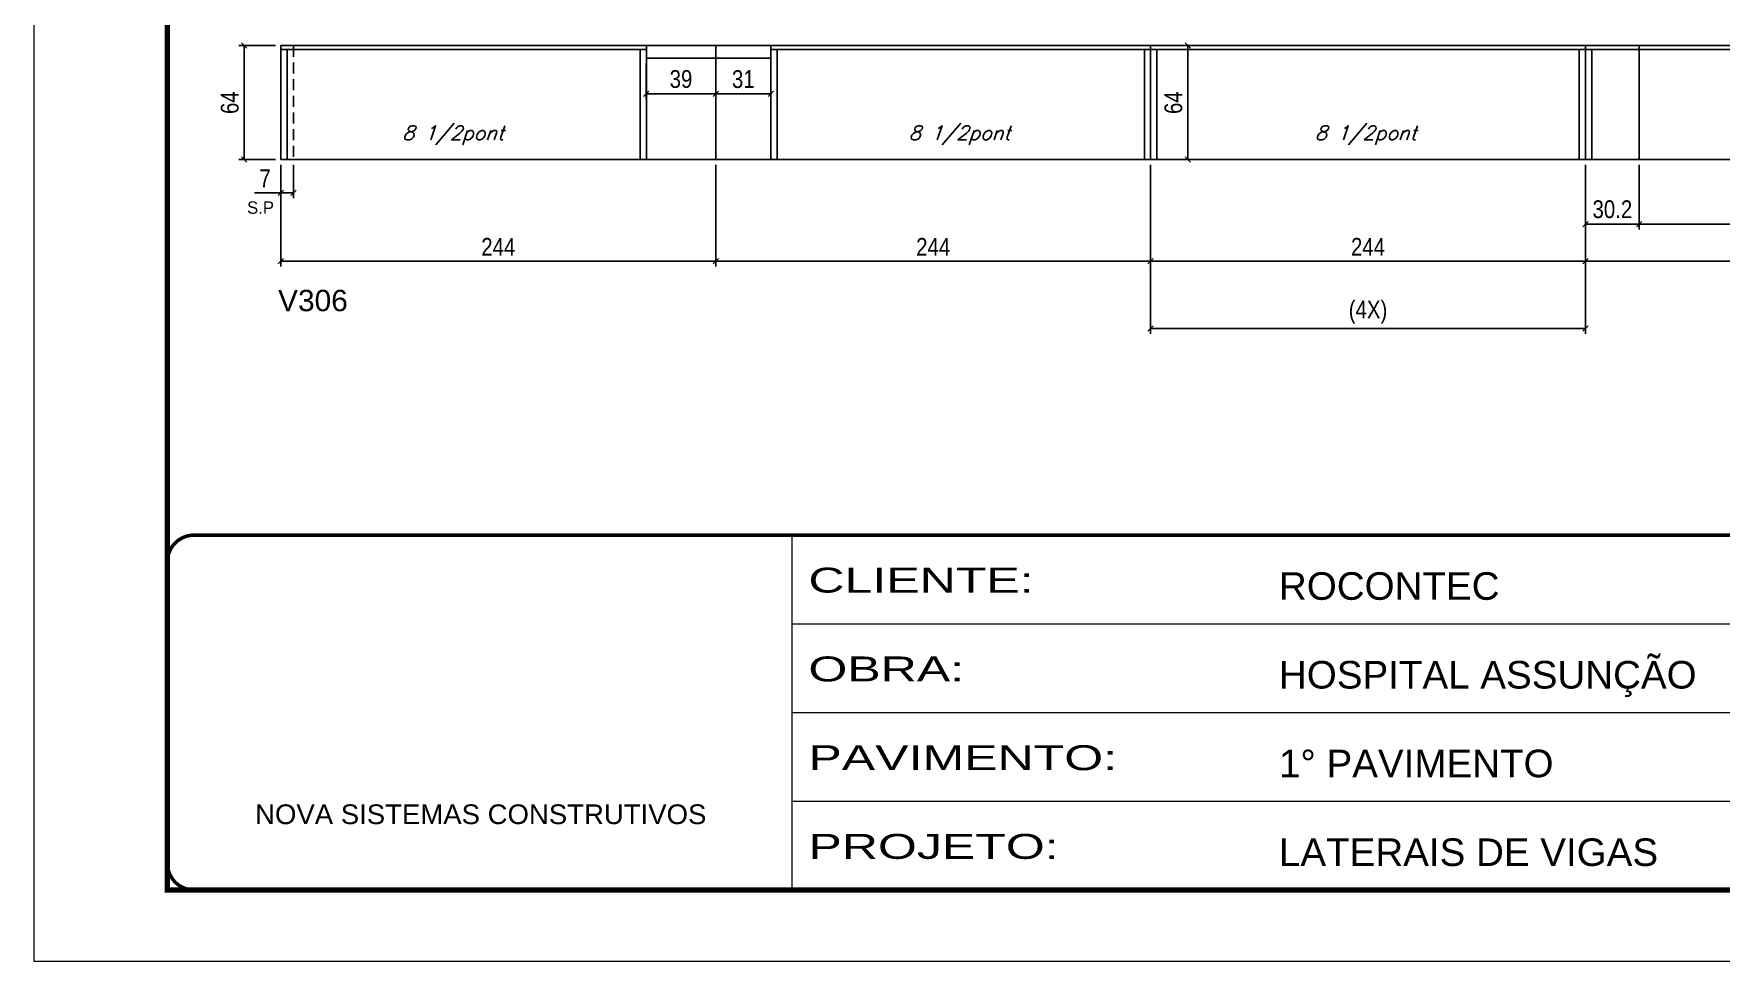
# Model space of a CAD drawing. Extents: x 137137 to 143418, y 10464 to 34486.
# Drawn here: x 141892 to 142839, y 19653 to 20174 of the extents above; entities that cross this region are included whole.
import ezdxf

# ---------------------------------------------------------------- set-up
doc = ezdxf.new("R2010")
doc.units = 0
for name, pattern in [('CONTINUO', [0]), ('DASHED', [0.75, 0.5, -0.25]), ('HIDDEN', [0.375, 0.25, -0.125])]:
    doc.linetypes.add(name, pattern=pattern)
for name, color, linetype in [('5', 5, 'Continuous'), ('COTA', 241, 'Continuous'), ('Painéis', 200, 'Continuous'), ('SARR_2.2x7', 40, 'Continuous'), ('SARR_3.5x7', 81, 'Continuous'), ('texto', 7, 'Continuous')]:
    doc.layers.add(name, color=color, linetype=linetype)
doc.layers.add('Folhas', color=255, linetype='Continuous', lineweight=9)
doc.layers.add('SARRAFO DE PRESSAO', color=251, linetype='DASHED', lineweight=9)
doc.styles.add('ARIAL', font='arial.ttf')
doc.styles.add('COTA TECNICA', font='techl___.ttf', dxfattribs={"height": 10})
doc.styles.add('Romans', font='romans.shx')
doc.styles.add('ROMAS860', font='ROMAS860.SHX')
doc.styles.get("Standard").update_dxf_attribs({"font": 'arial.ttf'})
doc.styles.add('Tecnologia', font='')
doc.styles.get('Tecnologia').set_extended_font_data('Forgotten Futurist')
doc.dimstyles.new('PAINEL', dxfattribs={"dimtxt": 10, "dimasz": 3, "dimexe": 3, "dimexo": 3, "dimgap": 3, "dimtad": 1, "dimdec": 1, "dimzin": 12, "dimdsep": 46, "dimtxsty": 'COTA TECNICA', "dimblk1": 'OBLIQUE', "dimblk2": 'OBLIQUE', "dimsah": 1, "dimcen": 0.9, "dimclrd": 4, "dimclre": 4, "dimclrt": 240, "dimadec": 1, "dimazin": 3, "dimtfac": 1, "dimtdec": 1, "dimtmove": 0, "dimatfit": 3, "dimfxl": 1, "dimtolj": 1, "dimtzin": 12, "dimarcsym": 0})

# ---------------------------------------------------------------- blocks, each defined once
blk = doc.blocks.new('9999999999')
at = {"color": 30, "linetype": 'CONTINUO'}
for p, q in [((98564.56, 34230.21), (98564.56, 34429.45)), ((98564.56, 34379.64), (99583.98, 34379.64)), ((98564.56, 34329.83), (99487.98, 34329.83)), ((98564.56, 34280.02), (99487.98, 34280.02))]:
    blk.add_line(p, q, dxfattribs=at)
at = {"color": 30, "linetype": 'CONTINUO', "const_width": 2}
blk.add_lwpolyline([(99583.98, 34230.21), (99583.98, 34414.45, 0.414214), (99568.98, 34429.45), (98228.98, 34429.45, 0.414214), (98213.98, 34414.45), (98213.98, 34245.21, 0.414214), (98228.98, 34230.21), (99583.98, 34230.21)], format="xyb", dxfattribs=at)
at = {"layer": 'Folhas'}
blk.add_lwpolyline([(98138.98, 34190.21), (99623.98, 34190.21), (99623.98, 35240.21), (98138.98, 35240.21)], close=True, dxfattribs=at)
at = {"layer": 'Folhas', "color": 30, "const_width": 3}
blk.add_lwpolyline([(98213.98, 34230.21), (99583.98, 34230.21), (99583.98, 35200.21), (98213.98, 35200.21)], close=True, dxfattribs=at)
at = {"color": 7, "linetype": 'Continuous', "ltscale": 5, "style": 'ARIAL'}
for s, height, p in [('ROCONTEC', 15.483, (98837.68, 34393.13)), ('HOSPITAL ASSUNÇÃO', 15.4829, (98837.68, 34343.32)), ('1° PAVIMENTO', 15.4829, (98837.68, 34293.51)), ('NOVA SISTEMAS CONSTRUTIVOS', 11.0592, (98263.19, 34267.21)), ('LATERAIS DE VIGAS', 15.4829, (98837.68, 34243.7))]:
    blk.add_text(s, height=height, dxfattribs=at).set_placement(p)
at = {"layer": 'Folhas', "color": 7, "style": 'Tecnologia', "width": 1.5}
for s, p in [('CLIENTE:', (98573.65, 34397.17)), ('OBRA:', (98573.65, 34347.31)), ('PAVIMENTO:', (98573.65, 34297.5)), ('PROJETO:', (98573.65, 34247.69))]:
    blk.add_text(s, height=14, dxfattribs=at).set_placement(p)
blk = doc.blocks.new('_Oblique')
at = {"color": 0, "linetype": 'ByBlock', "lineweight": -2}
blk.add_line((-0.5, -0.5), (0.5, 0.5), dxfattribs=at)
blk = doc.blocks.new('*D2018')
at = {"layer": 'COTA', "color": 4, "lineweight": -2, "ltscale": 25, "transparency": 16777216}
for p, q in [((142518.96, 20099.91), (142518.96, 20042.89)), ((142762.96, 20099.91), (142762.96, 20042.89)), ((142518.96, 20045.89), (142762.96, 20045.89))]:
    blk.add_line(p, q, dxfattribs=at)
at = {"layer": 'Defpoints', "color": 0, "ltscale": 25, "transparency": 16777216}
for p in [(142518.96, 20102.91), (142762.96, 20102.91), (142762.96, 20045.89)]:
    blk.add_point(p, dxfattribs=at)
at = {"layer": 'COTA', "color": 4, "lineweight": -2, "ltscale": 25, "transparency": 16777216, "xscale": 3, "yscale": 3, "zscale": 3, "rotation": 180}
blk.add_blockref('_Oblique', (142518.96, 20045.89), dxfattribs=at)
at = {"layer": 'COTA', "color": 4, "lineweight": -2, "ltscale": 25, "transparency": 16777216, "xscale": 3, "yscale": 3, "zscale": 3}
blk.add_blockref('_Oblique', (142762.96, 20045.89), dxfattribs=at)
at = {"layer": 'COTA', "color": 240, "ltscale": 25, "transparency": 16777216, "insert": (142640.96, 20053.96), "char_height": 10, "attachment_point": 5, "style": 'COTA TECNICA'}
blk.add_mtext('\\A1;244', dxfattribs=at)
blk = doc.blocks.new('*D2019')
at = {"layer": 'COTA', "color": 4, "lineweight": -2, "ltscale": 25, "transparency": 16777216}
for p, q in [((142518.96, 20099.91), (142518.96, 20005.04)), ((142762.96, 20099.91), (142762.96, 20005.04)), ((142518.96, 20008.04), (142762.96, 20008.04))]:
    blk.add_line(p, q, dxfattribs=at)
at = {"layer": 'Defpoints', "color": 0, "ltscale": 25, "transparency": 16777216}
for p in [(142518.96, 20102.91), (142762.96, 20102.91), (142762.96, 20008.04)]:
    blk.add_point(p, dxfattribs=at)
at = {"layer": 'COTA', "color": 4, "lineweight": -2, "ltscale": 25, "transparency": 16777216, "xscale": 3, "yscale": 3, "zscale": 3, "rotation": 180}
blk.add_blockref('_Oblique', (142518.96, 20008.04), dxfattribs=at)
at = {"layer": 'COTA', "color": 4, "lineweight": -2, "ltscale": 25, "transparency": 16777216, "xscale": 3, "yscale": 3, "zscale": 3}
blk.add_blockref('_Oblique', (142762.96, 20008.04), dxfattribs=at)
at = {"layer": 'COTA', "color": 240, "ltscale": 25, "transparency": 16777216, "insert": (142640.96, 20017.26), "char_height": 10, "attachment_point": 5, "style": 'COTA TECNICA'}
blk.add_mtext('\\A1;(4X)', dxfattribs=at)
blk = doc.blocks.new('*D2000')
at = {"layer": 'COTA', "color": 4, "linetype": 'ByBlock', "lineweight": -2, "transparency": 16777216}
for p, q in [((142037.96, 20099.91), (142037.96, 20081.33)), ((142030.96, 20084.33), (142016.23, 20084.33)), ((142030.96, 20085.91), (142030.96, 20081.33)), ((142037.96, 20084.33), (142030.96, 20084.33))]:
    blk.add_line(p, q, dxfattribs=at)
at = {"layer": 'Defpoints', "color": 0, "linetype": 'ByBlock', "transparency": 16777216}
for p in [(142037.96, 20102.91), (142030.96, 20088.91), (142030.96, 20084.33)]:
    blk.add_point(p, dxfattribs=at)
at = {"layer": 'COTA', "color": 4, "linetype": 'ByBlock', "lineweight": -2, "transparency": 16777216, "xscale": 3, "yscale": 3, "zscale": 3, "rotation": 180}
blk.add_blockref('_Oblique', (142030.96, 20084.33), dxfattribs=at)
at = {"layer": 'COTA', "color": 4, "linetype": 'ByBlock', "lineweight": -2, "transparency": 16777216, "xscale": 3, "yscale": 3, "zscale": 3}
blk.add_blockref('_Oblique', (142037.96, 20084.33), dxfattribs=at)
at = {"layer": 'COTA', "color": 240, "linetype": 'ByBlock', "transparency": 16777216, "insert": (142022.09, 20092.4), "char_height": 10, "attachment_point": 5, "style": 'COTA TECNICA'}
blk.add_mtext('\\A1;7', dxfattribs=at)
blk = doc.blocks.new('*D2020')
at = {"layer": 'COTA', "color": 4, "lineweight": -2, "ltscale": 25, "transparency": 16777216}
for p, q in [((142030.96, 20099.91), (142030.96, 20042.89)), ((142274.96, 20099.91), (142274.96, 20042.89)), ((142030.96, 20045.89), (142274.96, 20045.89))]:
    blk.add_line(p, q, dxfattribs=at)
at = {"layer": 'Defpoints', "color": 0, "ltscale": 25, "transparency": 16777216}
for p in [(142030.96, 20102.91), (142274.96, 20102.91), (142274.96, 20045.89)]:
    blk.add_point(p, dxfattribs=at)
at = {"layer": 'COTA', "color": 4, "lineweight": -2, "ltscale": 25, "transparency": 16777216, "xscale": 3, "yscale": 3, "zscale": 3, "rotation": 180}
blk.add_blockref('_Oblique', (142030.96, 20045.89), dxfattribs=at)
at = {"layer": 'COTA', "color": 4, "lineweight": -2, "ltscale": 25, "transparency": 16777216, "xscale": 3, "yscale": 3, "zscale": 3}
blk.add_blockref('_Oblique', (142274.96, 20045.89), dxfattribs=at)
at = {"layer": 'COTA', "color": 240, "ltscale": 25, "transparency": 16777216, "insert": (142152.96, 20053.96), "char_height": 10, "attachment_point": 5, "style": 'COTA TECNICA'}
blk.add_mtext('\\A1;244', dxfattribs=at)
blk = doc.blocks.new('*D2021')
at = {"layer": 'COTA', "color": 4, "lineweight": -2, "ltscale": 25, "transparency": 16777216}
for p, q in [((142274.96, 20099.91), (142274.96, 20042.89)), ((142518.96, 20099.91), (142518.96, 20042.89)), ((142274.96, 20045.89), (142518.96, 20045.89))]:
    blk.add_line(p, q, dxfattribs=at)
at = {"layer": 'Defpoints', "color": 0, "ltscale": 25, "transparency": 16777216}
for p in [(142274.96, 20102.91), (142518.96, 20102.91), (142518.96, 20045.89)]:
    blk.add_point(p, dxfattribs=at)
at = {"layer": 'COTA', "color": 4, "lineweight": -2, "ltscale": 25, "transparency": 16777216, "xscale": 3, "yscale": 3, "zscale": 3, "rotation": 180}
blk.add_blockref('_Oblique', (142274.96, 20045.89), dxfattribs=at)
at = {"layer": 'COTA', "color": 4, "lineweight": -2, "ltscale": 25, "transparency": 16777216, "xscale": 3, "yscale": 3, "zscale": 3}
blk.add_blockref('_Oblique', (142518.96, 20045.89), dxfattribs=at)
at = {"layer": 'COTA', "color": 240, "ltscale": 25, "transparency": 16777216, "insert": (142396.96, 20053.96), "char_height": 10, "attachment_point": 5, "style": 'COTA TECNICA'}
blk.add_mtext('\\A1;244', dxfattribs=at)
blk = doc.blocks.new('*D2022')
at = {"layer": 'COTA', "color": 4, "lineweight": -2, "ltscale": 25, "transparency": 16777216}
for p, q in [((142762.96, 20099.91), (142762.96, 20042.89)), ((143037.16, 20079.91), (143037.16, 20042.89)), ((142762.96, 20045.89), (143037.16, 20045.89))]:
    blk.add_line(p, q, dxfattribs=at)
at = {"layer": 'Defpoints', "color": 0, "ltscale": 25, "transparency": 16777216}
for p in [(142762.96, 20102.91), (143037.16, 20082.91), (143037.16, 20045.89)]:
    blk.add_point(p, dxfattribs=at)
at = {"layer": 'COTA', "color": 4, "lineweight": -2, "ltscale": 25, "transparency": 16777216, "xscale": 3, "yscale": 3, "zscale": 3, "rotation": 180}
blk.add_blockref('_Oblique', (142762.96, 20045.89), dxfattribs=at)
at = {"layer": 'COTA', "color": 4, "lineweight": -2, "ltscale": 25, "transparency": 16777216, "xscale": 3, "yscale": 3, "zscale": 3}
blk.add_blockref('_Oblique', (143037.16, 20045.89), dxfattribs=at)
at = {"layer": 'COTA', "color": 240, "ltscale": 25, "transparency": 16777216, "insert": (142900.06, 20053.96), "char_height": 10, "attachment_point": 5, "style": 'COTA TECNICA'}
blk.add_mtext('\\A1;274.2', dxfattribs=at)
blk = doc.blocks.new('*D2024')
at = {"layer": 'COTA', "color": 4, "lineweight": -2, "ltscale": 25, "transparency": 16777216}
for p, q in [((142793.16, 20099.91), (142793.16, 20063.78)), ((143037.16, 20079.91), (143037.16, 20063.78)), ((143037.16, 20066.78), (142793.16, 20066.78))]:
    blk.add_line(p, q, dxfattribs=at)
at = {"layer": 'Defpoints', "color": 0, "ltscale": 25, "transparency": 16777216}
for p in [(142793.16, 20102.91), (143037.16, 20082.91), (142793.16, 20066.78)]:
    blk.add_point(p, dxfattribs=at)
at = {"layer": 'COTA', "color": 4, "lineweight": -2, "ltscale": 25, "transparency": 16777216, "xscale": 3, "yscale": 3, "zscale": 3, "rotation": 180}
blk.add_blockref('_Oblique', (142793.16, 20066.78), dxfattribs=at)
at = {"layer": 'COTA', "color": 4, "lineweight": -2, "ltscale": 25, "transparency": 16777216, "xscale": 3, "yscale": 3, "zscale": 3}
blk.add_blockref('_Oblique', (143037.16, 20066.78), dxfattribs=at)
at = {"layer": 'COTA', "color": 240, "ltscale": 25, "transparency": 16777216, "insert": (142915.16, 20074.85), "char_height": 10, "attachment_point": 5, "style": 'COTA TECNICA'}
blk.add_mtext('\\A1;244', dxfattribs=at)
blk = doc.blocks.new('*D2025')
at = {"layer": 'COTA', "color": 4, "lineweight": -2, "ltscale": 25, "transparency": 16777216}
for p, q in [((142762.96, 20099.91), (142762.96, 20063.78)), ((142793.16, 20099.91), (142793.16, 20063.78)), ((142793.16, 20066.78), (142762.96, 20066.78))]:
    blk.add_line(p, q, dxfattribs=at)
at = {"layer": 'Defpoints', "color": 0, "ltscale": 25, "transparency": 16777216}
for p in [(142762.96, 20102.91), (142793.16, 20102.91), (142762.96, 20066.78)]:
    blk.add_point(p, dxfattribs=at)
at = {"layer": 'COTA', "color": 4, "lineweight": -2, "ltscale": 25, "transparency": 16777216, "xscale": 3, "yscale": 3, "zscale": 3, "rotation": 180}
blk.add_blockref('_Oblique', (142762.96, 20066.78), dxfattribs=at)
at = {"layer": 'COTA', "color": 4, "lineweight": -2, "ltscale": 25, "transparency": 16777216, "xscale": 3, "yscale": 3, "zscale": 3}
blk.add_blockref('_Oblique', (142793.16, 20066.78), dxfattribs=at)
at = {"layer": 'COTA', "color": 240, "ltscale": 25, "transparency": 16777216, "insert": (142778.06, 20075), "char_height": 10, "attachment_point": 5, "style": 'COTA TECNICA'}
blk.add_mtext('\\A1;30.2', dxfattribs=at)
blk = doc.blocks.new('*D2028')
at = {"layer": 'COTA', "color": 4, "lineweight": -2, "ltscale": 25, "transparency": 16777216}
for p, q in [((142235.98, 20156.91), (142235.98, 20136.86)), ((142274.96, 20156.91), (142274.96, 20136.86)), ((142274.96, 20139.86), (142235.98, 20139.86))]:
    blk.add_line(p, q, dxfattribs=at)
at = {"layer": 'Defpoints', "color": 0, "ltscale": 25, "transparency": 16777216}
for p in [(142235.98, 20159.91), (142274.96, 20159.91), (142235.98, 20139.86)]:
    blk.add_point(p, dxfattribs=at)
at = {"layer": 'COTA', "color": 4, "lineweight": -2, "ltscale": 25, "transparency": 16777216, "xscale": 3, "yscale": 3, "zscale": 3, "rotation": 180}
blk.add_blockref('_Oblique', (142235.98, 20139.86), dxfattribs=at)
at = {"layer": 'COTA', "color": 4, "lineweight": -2, "ltscale": 25, "transparency": 16777216, "xscale": 3, "yscale": 3, "zscale": 3}
blk.add_blockref('_Oblique', (142274.96, 20139.86), dxfattribs=at)
at = {"layer": 'COTA', "color": 240, "ltscale": 25, "transparency": 16777216, "insert": (142255.47, 20148.11), "char_height": 10, "attachment_point": 5, "style": 'COTA TECNICA'}
blk.add_mtext('\\A1;39', dxfattribs=at)
blk = doc.blocks.new('*D2029')
at = {"layer": 'COTA', "color": 4, "lineweight": -2, "ltscale": 25, "transparency": 16777216}
for p, q in [((142274.96, 20156.91), (142274.96, 20136.86)), ((142305.93, 20156.91), (142305.93, 20136.86)), ((142305.93, 20139.86), (142274.96, 20139.86))]:
    blk.add_line(p, q, dxfattribs=at)
at = {"layer": 'Defpoints', "color": 0, "ltscale": 25, "transparency": 16777216}
for p in [(142274.96, 20159.91), (142305.93, 20159.91), (142274.96, 20139.86)]:
    blk.add_point(p, dxfattribs=at)
at = {"layer": 'COTA', "color": 4, "lineweight": -2, "ltscale": 25, "transparency": 16777216, "xscale": 3, "yscale": 3, "zscale": 3, "rotation": 180}
blk.add_blockref('_Oblique', (142274.96, 20139.86), dxfattribs=at)
at = {"layer": 'COTA', "color": 4, "lineweight": -2, "ltscale": 25, "transparency": 16777216, "xscale": 3, "yscale": 3, "zscale": 3}
blk.add_blockref('_Oblique', (142305.93, 20139.86), dxfattribs=at)
at = {"layer": 'COTA', "color": 240, "ltscale": 25, "transparency": 16777216, "insert": (142290.44, 20148.08), "char_height": 10, "attachment_point": 5, "style": 'COTA TECNICA'}
blk.add_mtext('\\A1;31', dxfattribs=at)
blk = doc.blocks.new('*D2031')
at = {"layer": 'COTA', "color": 4, "lineweight": -2, "ltscale": 25, "transparency": 16777216}
for p, q in [((142027.96, 20166.91), (142007.4, 20166.91)), ((142010.4, 20102.91), (142010.4, 20166.91)), ((142027.96, 20102.91), (142007.4, 20102.91))]:
    blk.add_line(p, q, dxfattribs=at)
at = {"layer": 'Defpoints', "color": 0, "ltscale": 25, "transparency": 16777216}
for p in [(142010.4, 20166.91), (142030.96, 20166.91), (142030.96, 20102.91)]:
    blk.add_point(p, dxfattribs=at)
at = {"layer": 'COTA', "color": 4, "lineweight": -2, "ltscale": 25, "transparency": 16777216, "xscale": 3, "yscale": 3, "zscale": 3}
for p, rotation in [((142010.4, 20166.91), 90), ((142010.4, 20102.91), 270)]:
    blk.add_blockref('_Oblique', p, dxfattribs=dict(at, rotation=rotation))
at = {"layer": 'COTA', "color": 240, "ltscale": 25, "transparency": 16777216, "insert": (142002.3, 20134.91), "char_height": 10, "attachment_point": 5, "rotation": 90, "style": 'COTA TECNICA'}
blk.add_mtext('\\A1;64', dxfattribs=at)
blk = doc.blocks.new('*D2032')
at = {"layer": 'COTA', "color": 4, "lineweight": -2, "ltscale": 25, "transparency": 16777216}
for p, q in [((142521.96, 20166.91), (142542.9, 20166.91)), ((142539.9, 20166.91), (142539.9, 20102.91)), ((142521.96, 20102.91), (142542.9, 20102.91))]:
    blk.add_line(p, q, dxfattribs=at)
at = {"layer": 'Defpoints', "color": 0, "ltscale": 25, "transparency": 16777216}
for p in [(142518.96, 20166.91), (142518.96, 20102.91), (142539.9, 20102.91)]:
    blk.add_point(p, dxfattribs=at)
at = {"layer": 'COTA', "color": 4, "lineweight": -2, "ltscale": 25, "transparency": 16777216, "xscale": 3, "yscale": 3, "zscale": 3}
for p, rotation in [((142539.9, 20166.91), 90), ((142539.9, 20102.91), 270)]:
    blk.add_blockref('_Oblique', p, dxfattribs=dict(at, rotation=rotation))
at = {"layer": 'COTA', "color": 240, "ltscale": 25, "transparency": 16777216, "insert": (142531.8, 20134.91), "char_height": 10, "attachment_point": 5, "rotation": 90, "style": 'COTA TECNICA'}
blk.add_mtext('\\A1;64', dxfattribs=at)

msp = doc.modelspace()

# ---------------------------------------------------------------- linework, layer by layer
at = {"layer": 'Painéis', "linetype": 'ByBlock'}
for p, q in [((142962.16, 20166.91), (142030.96, 20166.91)), ((142030.96, 20102.91), (142030.96, 20166.91)), ((142274.96, 20102.91), (142274.96, 20166.91)), ((142518.96, 20102.91), (142518.96, 20166.91)), ((142762.96, 20102.91), (142762.96, 20166.91)), ((142762.96, 20102.91), (142762.96, 20166.91)), ((142793.16, 20102.91), (142793.16, 20166.91)), ((142962.16, 20102.91), (142030.96, 20102.91))]:
    msp.add_line(p, q, dxfattribs=at)
at = {"layer": 'SARR_2.2x7', "linetype": 'Continuous'}
for p, q in [((142235.98, 20164.71), (142030.96, 20164.71)), ((142274.96, 20159.91), (142235.98, 20159.91)), ((142305.93, 20159.91), (142274.96, 20159.91)), ((142518.96, 20164.71), (142305.93, 20164.71)), ((142762.96, 20164.71), (142518.96, 20164.71)), ((142947.16, 20164.71), (142762.96, 20164.71))]:
    msp.add_line(p, q, dxfattribs=at)
at = {"layer": 'SARR_2.2x7', "linetype": 'HIDDEN', "ltscale": 25}
msp.add_line((142037.96, 20166.91), (142037.96, 20102.91), dxfattribs=at)
at = {"layer": 'SARR_3.5x7'}
for p, q in [((142030.96, 20166.91), (142030.96, 20102.91)), ((142034.46, 20164.71), (142034.46, 20102.91)), ((142232.63, 20164.71), (142232.63, 20102.91)), ((142236.13, 20166.91), (142236.13, 20102.91)), ((142305.93, 20166.91), (142305.93, 20102.91)), ((142309.43, 20164.71), (142309.43, 20102.91)), ((142515.46, 20164.71), (142515.46, 20102.91)), ((142522.46, 20164.71), (142522.46, 20102.91)), ((142759.46, 20164.71), (142759.46, 20102.91)), ((142762.96, 20166.91), (142762.96, 20102.91)), ((142762.96, 20166.91), (142762.96, 20102.91)), ((142766.46, 20164.71), (142766.46, 20102.91))]:
    msp.add_line(p, q, dxfattribs=at)

# ---------------------------------------------------------------- block references
at = {"layer": 'SARRAFO DE PRESSAO', "color": 6, "linetype": 'ByBlock'}
msp.add_blockref('9999999999', (43753.31, -14537.33), dxfattribs=at)

# ---------------------------------------------------------------- texts
at = {"layer": '5', "linetype": 'Continuous'}
msp.add_text('V306', height=12, rotation=0.00004, dxfattribs=at).set_placement((142029.37, 20017.82))
at = {"layer": 'texto', "color": 2, "char_height": 8, "attachment_point": 5, "style": 'Romans'}
for insert in [(142127.56, 20116.61), (142411.74, 20116.61), (142639.67, 20116.61)]:
    msp.add_mtext('{\\Q19;\\C256;8 1/2pont}', dxfattribs=dict(at, insert=insert))
at = {"layer": 'texto', "color": 4, "insert": (142019.56, 20075.96), "char_height": 7, "attachment_point": 5, "style": 'ROMAS860'}
msp.add_mtext('S.P', dxfattribs=at)

# ---------------------------------------------------------------- dimensions: what is measured, and where the dimension line sits
at = {"layer": 'COTA', "ltscale": 25}
for base, p1, p2, picture, middle in [((142010.4, 20166.91), (142030.96, 20102.91), (142030.96, 20166.91), '*D2031', (142002.3, 20134.91)), ((142539.9, 20102.91), (142518.96, 20166.91), (142518.96, 20102.91), '*D2032', (142531.8, 20134.91))]:
    dim = msp.add_linear_dim(base=base, p1=p1, p2=p2, angle=90, dimstyle='PAINEL', dxfattribs=at)
    dim.commit()
    dim.dimension.update_dxf_attribs({"geometry": picture, "text_midpoint": middle})
for base, p1, p2, picture, middle in [((142235.98, 20139.86), (142274.96, 20159.91), (142235.98, 20159.91), '*D2028', (142255.47, 20148.11)), ((142274.96, 20139.86), (142305.93, 20159.91), (142274.96, 20159.91), '*D2029', (142290.44, 20148.08)), ((142274.96, 20045.89), (142030.96, 20102.91), (142274.96, 20102.91), '*D2020', (142152.96, 20053.96)), ((142762.96, 20045.89), (142518.96, 20102.91), (142762.96, 20102.91), '*D2018', (142640.96, 20053.96)), ((142793.16, 20066.78), (143037.16, 20082.91), (142793.16, 20102.91), '*D2024', (142915.16, 20074.85))]:
    dim = msp.add_linear_dim(base=base, p1=p1, p2=p2, dimstyle='PAINEL', dxfattribs=at)
    dim.commit()
    dim.dimension.update_dxf_attribs({"geometry": picture, "text_midpoint": middle})
at = {"layer": 'COTA', "linetype": 'ByBlock'}
dim = msp.add_linear_dim(base=(142030.96, 20084.33), p1=(142037.96, 20102.91), p2=(142030.96, 20088.91), dimstyle='PAINEL', dxfattribs=at)
dim.commit()
dim.dimension.update_dxf_attribs({"geometry": '*D2000', "text_midpoint": (142022.09, 20092.4)})
at = {"layer": 'COTA', "ltscale": 25}
for base, p1, p2, picture, middle in [((142518.96, 20045.89), (142274.96, 20102.91), (142518.96, 20102.91), '*D2021', (142396.96, 20053.96)), ((143037.16, 20045.89), (142762.96, 20102.91), (143037.16, 20082.91), '*D2022', (142900.06, 20053.96))]:
    dim = msp.add_linear_dim(base=base, p1=p1, p2=p2, dimstyle='PAINEL', override={"dimtmove": 1}, dxfattribs=at)
    dim.commit()
    dim.dimension.update_dxf_attribs({"geometry": picture, "text_midpoint": middle})
dim = msp.add_linear_dim(base=(142762.96, 20008.04), p1=(142518.96, 20102.91), p2=(142762.96, 20102.91), text='(4X)', dimstyle='PAINEL', dxfattribs=at)
dim.commit()
dim.dimension.update_dxf_attribs({"geometry": '*D2019', "text_midpoint": (142640.96, 20017.26)})
dim = msp.add_linear_dim(base=(142762.96, 20066.78), p1=(142793.16, 20102.91), p2=(142762.96, 20102.91), dimstyle='PAINEL', override={"dimtmove": 1}, dxfattribs=at)
dim.commit()
dim.dimension.update_dxf_attribs({"geometry": '*D2025', "text_midpoint": (142778.06, 20066.78), "dimtype": 160})

doc.saveas('drawing.dxf')
